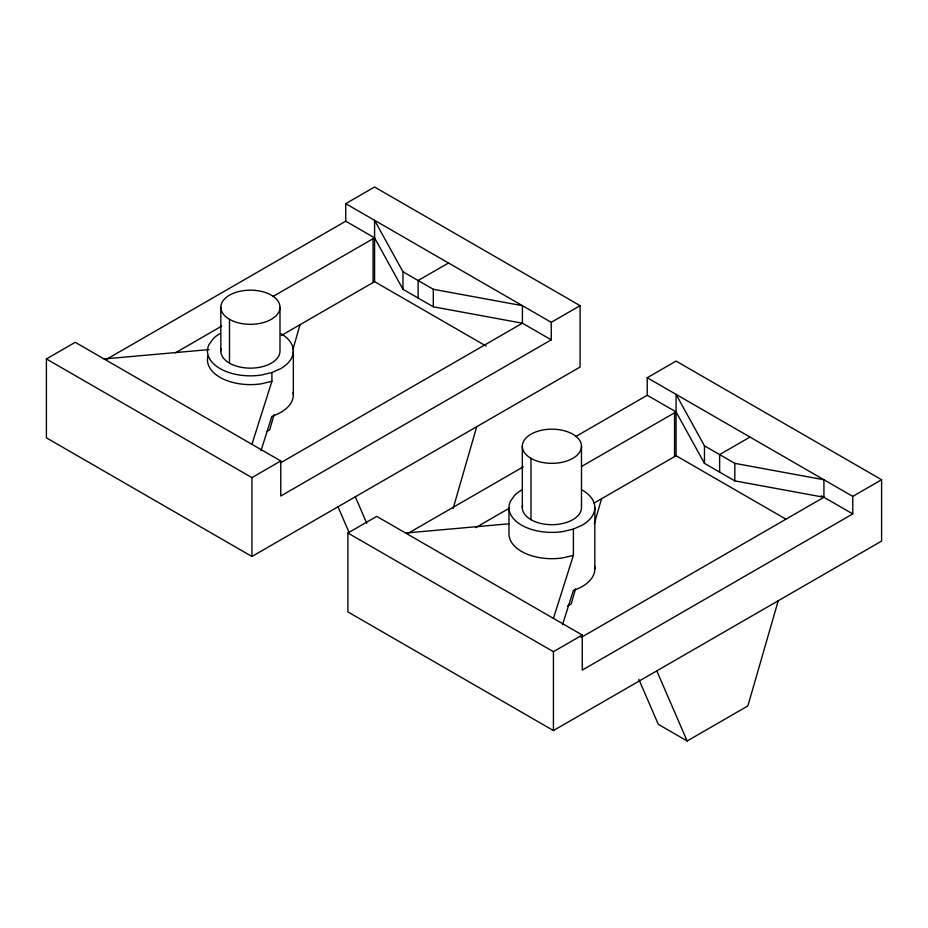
<?xml version="1.0" encoding="UTF-8"?>
<svg xmlns="http://www.w3.org/2000/svg" width="928" height="928" viewBox="0 0 928 928"><rect width="100%" height="100%" fill="white"/><g stroke="black" fill="none" stroke-linecap="round" stroke-linejoin="round"><path stroke-width="1.39" d="M274.085 414.63L269.688 429.85L267.206 431.288M292.854 349.601L300.046 324.696M453.166 508.335L476.725 426.694M575.58 588.7L571.184 603.919L567.472 606.065M594.349 523.67L601.541 498.754M778.232 600.764L747.875 705.93L687.149 740.985L658.312 724.339L638.835 679.366M251.929 444.315L271.904 381.304L271.904 372.534L280.766 368.59A42.932 24.789 0 0 0 280.766 333.535M261.035 450.602L271.869 416.347A42.932 24.789 0 0 0 293.109 392.3M553.424 618.384L573.4 555.373L573.4 529.076L582.262 525.132A42.932 24.789 0 0 0 582.262 490.077M562.53 624.672L573.376 590.417A42.932 24.789 0 0 0 594.604 566.37M345.738 203.661L374.576 187.015L580.104 305.672L580.104 367.024L251.929 556.487L46.4 437.83L46.4 358.95L75.238 342.304L280.766 460.961L280.766 496.016L551.255 339.845L551.255 322.318L345.738 203.661L345.738 221.189L106.546 359.287M175.392 352.837L221.676 326.111M272.971 296.496L374.576 237.846L402.961 289.281L433.318 306.808L522.418 323.199L551.255 339.845M281.265 335.53L374.576 281.66L486.086 346.04M448.502 262.995L418.134 280.523L418.134 298.05M46.4 358.95L251.929 477.618L280.766 460.961M280.732 462.736L522.418 323.199L522.418 305.672L433.318 289.281L402.961 271.753L374.576 220.319L374.576 281.66M551.255 322.318L580.104 305.672M647.234 377.731L676.071 361.085L881.6 479.741L881.6 541.082L553.424 730.556L347.896 611.9L347.896 533.02L376.745 516.374L582.262 635.03L582.262 670.086L852.762 513.915L852.762 496.387L647.234 377.731L647.234 395.258L575.859 436.473M408.042 533.356L523.253 466.842M475.635 527.626L509.414 508.126M581.984 466.239L676.071 411.916L704.456 463.35L734.814 480.878L823.925 497.269L823.925 479.741L734.814 463.35L704.456 445.823L676.071 394.388L676.071 455.729L786.329 519.39M594.036 503.092L676.071 455.729M749.998 437.065L719.641 454.592L719.641 472.12M347.896 533.02L553.424 651.688L582.262 635.03M580.974 637.536L823.925 497.269M852.762 496.387L881.6 479.741M271.904 372.534L261.522 375.005A42.932 24.789 0 0 1 208.939 344.648L213.231 338.674A42.932 24.789 0 0 1 220.052 333.535M271.904 381.304L261.522 383.774A42.932 24.789 0 0 1 208 355.946M573.4 529.076L563.018 531.547A42.932 24.789 0 0 1 510.435 501.19L514.727 495.216A42.932 24.789 0 0 1 521.548 490.077M573.4 555.373L563.018 557.844A42.932 24.789 0 0 1 508.973 533.902L508.973 507.604M104.075 358.95L208.997 349.589M405.582 533.02L509.054 523.786M345.738 221.189L374.576 237.846M647.234 395.258L676.071 411.916M821.408 495.819L852.762 513.915M656.792 670.874L687.149 740.985M355.296 496.805L366.757 523.264M337.908 506.618L349.369 533.066M734.814 463.35L734.814 480.878M704.456 445.823L704.456 463.35M674.552 412.786L674.552 456.611M594.836 507.604L594.836 568.957M581.485 446.264L581.485 507.604A29.58 17.075 0 0 1 549.968 524.656A29.58 17.075 0 0 1 522.58 505.377M553.424 651.688L553.424 730.556M530.99 458.339A29.58 17.075 0 0 0 580.476 450.683A29.58 17.075 0 0 0 544.249 429.768A29.58 17.075 0 0 0 530.99 458.339L530.99 519.68M522.325 446.264L522.325 507.604M433.318 289.281L433.318 306.808M402.961 271.753L402.961 289.281M373.056 238.716L373.056 282.541M293.341 351.062L293.341 394.887M279.989 307.249L279.989 351.062A29.58 17.075 0 0 1 248.472 368.114A29.58 17.075 0 0 1 221.084 348.835M251.929 477.618L251.929 556.487M229.494 319.325A29.58 17.075 0 0 0 278.98 311.669A29.58 17.075 0 0 0 242.753 290.754A29.58 17.075 0 0 0 229.494 319.325L229.494 363.138M220.829 307.249L220.829 351.062"/></g></svg>
